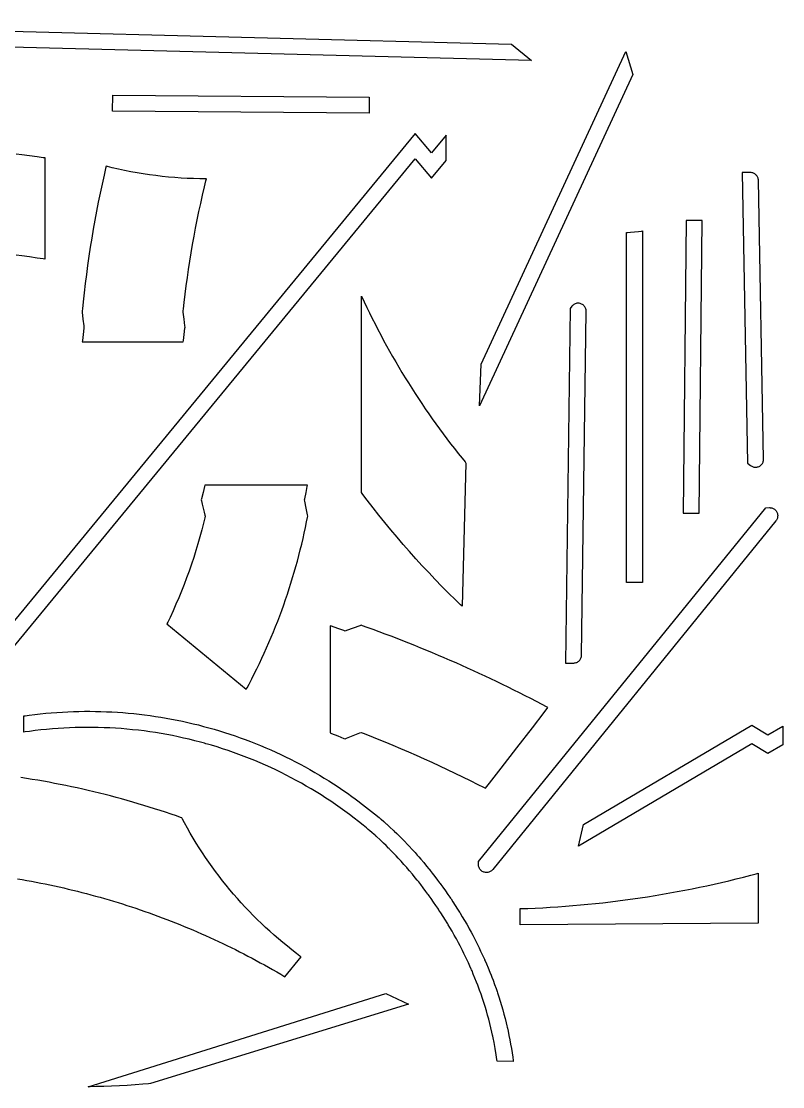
# Model space of a CAD drawing. Extents: x 0 to 1074, y 0 to 759.
# Drawn here: x 538 to 1074, y 0 to 751 of the extents above; entities that cross this region are included whole.
import ezdxf

# ---------------------------------------------------------------- set-up
doc = ezdxf.new("R2010")
doc.units = 0
doc.header["$MEASUREMENT"] = 0
doc.layers.get('0').update_dxf_attribs({"true_color": 0xffffff})

msp = doc.modelspace()

# ---------------------------------------------------------------- linework, layer by layer
at = {"color": 0}
for p, q in [((256.838, 751.157), (883.215, 735.143)), ((897.429, 723.438), (254.432, 739.876)), ((861.811, 509.349), (963.796, 729.774)), ((883.215, 735.143), (897.429, 723.438)), ((963.796, 729.774), (968.793, 713.574)), ((968.793, 713.574), (860.79, 480.139)), ((601.803, 687.776), (602.182, 699.113)), ((602.182, 699.113), (782.918, 697.758)), ((782.918, 697.758), (782.918, 686.419)), ((782.918, 686.419), (601.803, 687.776)), ((815.404, 672.081), (455.521, 235.079)), ((826.743, 658.313), (815.404, 672.081)), ((837.136, 670.933), (826.743, 658.313)), ((837.136, 653.097), (837.136, 670.933)), ((455.521, 217.242), (815.404, 654.244)), ((533.872, 657.717), (537.951, 657.211)), ((537.951, 657.211), (543.386, 656.514)), ((543.386, 656.514), (548.817, 655.792)), ((548.817, 655.792), (552.889, 655.235)), ((552.889, 655.235), (554.246, 655.044)), ((554.246, 655.044), (554.246, 583.439)), ((815.404, 654.244), (826.743, 640.475)), ((596.94, 647.429), (595.868, 642.694)), ((597.307, 649.006), (596.94, 647.429)), ((598.389, 648.729), (597.307, 649.006)), ((601.647, 647.936), (598.389, 648.729)), ((606.003, 646.935), (601.647, 647.936)), ((610.372, 646.001), (606.003, 646.935)), ((614.754, 645.136), (610.372, 646.001)), ((826.743, 640.475), (837.136, 653.097)), ((595.868, 642.694), (594.481, 636.374)), ((619.147, 644.339), (614.754, 645.136)), ((623.551, 643.61), (619.147, 644.339)), ((627.967, 642.95), (623.551, 643.61)), ((632.39, 642.358), (627.967, 642.95)), ((636.824, 641.835), (632.39, 642.358)), ((641.264, 641.381), (636.824, 641.835)), ((645.711, 640.994), (641.264, 641.381)), ((650.165, 640.679), (645.711, 640.994)), ((654.625, 640.431), (650.165, 640.679)), ((659.089, 640.253), (654.625, 640.431)), ((663.557, 640.144), (659.089, 640.253)), ((666.91, 640.106), (663.557, 640.144)), ((666.656, 634.347), (667.679, 638.667)), ((668.028, 640.104), (666.91, 640.106)), ((667.679, 638.667), (668.028, 640.104)), ((1045.95, 644.574), (1049.69, 439.657)), ((1051.81, 644.496), (1045.95, 644.574)), ((1051.94, 644.493), (1051.81, 644.496)), ((1052.35, 644.461), (1051.94, 644.493)), ((1052.89, 644.375), (1052.35, 644.461)), ((1053.42, 644.239), (1052.89, 644.375)), ((1053.93, 644.053), (1053.42, 644.239)), ((1054.42, 643.819), (1053.93, 644.053)), ((1054.88, 643.539), (1054.42, 643.819)), ((1055.32, 643.214), (1054.88, 643.539)), ((1055.63, 642.942), (1055.32, 643.214)), ((1055.73, 642.846), (1055.63, 642.942)), ((1055.83, 642.749), (1055.73, 642.846)), ((1056.1, 642.439), (1055.83, 642.749)), ((1056.43, 642.003), (1056.1, 642.439)), ((1056.71, 641.539), (1056.43, 642.003)), ((1056.94, 641.05), (1056.71, 641.539)), ((1057.13, 640.542), (1056.94, 641.05)), ((1057.27, 640.017), (1057.13, 640.542)), ((1057.36, 639.479), (1057.27, 640.017)), ((1057.4, 639.068), (1057.36, 639.479)), ((1057.4, 638.931), (1057.4, 639.068)), ((1060.98, 442.5), (1057.4, 638.931)), ((594.481, 636.374), (593.144, 630.042)), ((665.329, 628.581), (666.656, 634.347)), ((591.86, 623.7), (590.626, 617.349)), ((593.144, 630.042), (591.86, 623.7)), ((664.05, 622.804), (665.329, 628.581)), ((590.626, 617.349), (589.444, 610.988)), ((661.632, 611.221), (662.818, 617.018)), ((662.818, 617.018), (664.05, 622.804)), ((589.444, 610.988), (588.314, 604.617)), ((660.494, 605.417), (661.632, 611.221)), ((1006.47, 610.779), (1004.24, 404.365)), ((1017.81, 610.779), (1006.47, 610.779)), ((1015.58, 404.326), (1017.81, 610.779)), ((588.314, 604.617), (587.233, 598.239)), ((659.403, 599.603), (660.494, 605.417)), ((964.399, 602.179), (965.108, 602.236)), ((964.399, 355.429), (964.399, 602.179)), ((965.108, 602.236), (967.238, 602.424)), ((967.238, 602.424), (970.074, 602.697)), ((970.074, 602.697), (972.907, 602.999)), ((972.907, 602.999), (975.031, 603.242)), ((975.031, 603.242), (975.738, 603.326)), ((975.738, 603.326), (975.738, 355.429)), ((587.233, 598.239), (586.206, 591.851)), ((657.361, 587.95), (658.358, 593.781)), ((658.358, 593.781), (659.403, 599.603)), ((537.951, 585.75), (533.874, 586.29)), ((586.206, 591.851), (585.228, 585.456)), ((656.411, 582.111), (657.361, 587.95)), ((543.386, 585.007), (537.951, 585.75)), ((548.818, 584.238), (543.386, 585.007)), ((552.889, 583.643), (548.818, 584.238)), ((554.246, 583.439), (552.889, 583.643)), ((584.303, 579.051), (583.429, 572.642)), ((585.228, 585.456), (584.303, 579.051)), ((655.507, 576.264), (656.411, 582.111)), ((583.429, 572.642), (582.607, 566.222)), ((654.651, 570.411), (655.507, 576.264)), ((582.607, 566.222), (581.838, 559.797)), ((653.082, 558.682), (653.843, 564.55)), ((653.843, 564.55), (654.651, 570.411)), ((581.838, 559.797), (581.118, 553.365)), ((652.368, 552.808), (653.082, 558.682)), ((777.499, 557.353), (777.954, 556.363)), ((777.499, 418.933), (777.499, 557.353)), ((777.954, 556.363), (779.335, 553.404)), ((580.611, 548.537), (580.451, 546.928)), ((581.118, 553.365), (580.611, 548.537)), ((651.701, 546.928), (651.863, 548.399)), ((651.863, 548.399), (652.368, 552.808)), ((779.335, 553.404), (781.201, 549.471)), ((781.201, 549.471), (783.1, 545.554)), ((924.619, 548.776), (921.268, 298.596)), ((925.858, 550.301), (924.619, 548.776)), ((925.95, 550.417), (925.858, 550.301)), ((926.253, 550.739), (925.95, 550.417)), ((926.688, 551.131), (926.253, 550.739)), ((927.157, 551.474), (926.688, 551.131)), ((927.658, 551.765), (927.157, 551.474)), ((928.186, 552.006), (927.658, 551.765)), ((928.738, 552.19), (928.186, 552.006)), ((929.308, 552.318), (928.738, 552.19)), ((929.747, 552.376), (929.308, 552.318)), ((929.893, 552.386), (929.747, 552.376)), ((930.04, 552.396), (929.893, 552.386)), ((930.483, 552.393), (930.04, 552.396)), ((931.065, 552.34), (930.483, 552.393)), ((931.636, 552.228), (931.065, 552.34)), ((932.19, 552.058), (931.636, 552.228)), ((932.725, 551.833), (932.19, 552.058)), ((933.235, 551.554), (932.725, 551.833)), ((933.717, 551.222), (933.235, 551.554)), ((934.057, 550.94), (933.717, 551.222)), ((934.164, 550.839), (934.057, 550.94)), ((934.271, 550.738), (934.164, 550.839)), ((934.569, 550.411), (934.271, 550.738)), ((934.926, 549.947), (934.569, 550.411)), ((935.231, 549.453), (934.926, 549.947)), ((935.483, 548.931), (935.231, 549.453)), ((935.681, 548.385), (935.483, 548.931)), ((935.822, 547.821), (935.681, 548.385)), ((580.451, 546.928), (580.546, 545.982)), ((580.546, 545.982), (581.036, 541.257)), ((581.036, 541.257), (581.554, 536.533)), ((651.804, 545.982), (651.701, 546.928)), ((652.343, 541.256), (651.804, 545.982)), ((652.911, 536.533), (652.343, 541.256)), ((783.1, 545.554), (785.029, 541.654)), ((785.029, 541.654), (786.989, 537.769)), ((932.685, 304.294), (935.928, 546.653)), ((935.906, 547.242), (935.822, 547.821)), ((935.931, 546.8), (935.906, 547.242)), ((935.928, 546.653), (935.931, 546.8)), ((581.563, 534.724), (581.086, 530.394)), ((581.554, 536.533), (581.661, 535.589)), ((581.661, 535.589), (581.563, 534.724)), ((652.399, 530.394), (652.921, 534.724)), ((653.029, 535.589), (652.911, 536.533)), ((652.921, 534.724), (653.029, 535.589)), ((786.989, 537.769), (788.979, 533.901)), ((788.979, 533.901), (791, 530.05)), ((580.633, 526.063), (580.546, 525.196)), ((581.086, 530.394), (580.633, 526.063)), ((651.806, 525.196), (651.901, 526.063)), ((651.901, 526.063), (652.399, 530.394)), ((791, 530.05), (793.051, 526.217)), ((793.051, 526.217), (795.133, 522.399)), ((580.546, 525.196), (651.806, 525.196)), ((795.133, 522.399), (797.246, 518.599)), ((797.246, 518.599), (799.387, 514.817)), ((799.387, 514.817), (801.56, 511.051)), ((801.56, 511.051), (803.762, 507.304)), ((803.762, 507.304), (805.994, 503.575)), ((805.994, 503.575), (808.256, 499.863)), ((860.79, 480.139), (861.811, 509.349)), ((808.256, 499.863), (810.547, 496.171)), ((810.547, 496.171), (812.868, 492.496)), ((812.868, 492.496), (815.218, 488.839)), ((815.218, 488.839), (817.597, 485.203)), ((817.597, 485.203), (820.006, 481.585)), ((820.006, 481.585), (822.443, 477.985)), ((822.443, 477.985), (824.91, 474.406)), ((824.91, 474.406), (827.404, 470.844)), ((827.404, 470.844), (829.929, 467.304)), ((829.929, 467.304), (832.481, 463.783)), ((832.481, 463.783), (835.063, 460.283)), ((835.063, 460.283), (837.671, 456.803)), ((837.671, 456.803), (840.308, 453.343)), ((840.308, 453.343), (842.975, 449.903)), ((842.975, 449.903), (845.668, 446.485)), ((845.668, 446.485), (848.39, 443.088)), ((848.39, 443.088), (850.449, 440.551)), ((851.139, 439.71), (848.557, 338.696)), ((850.449, 440.551), (851.139, 439.71)), ((1049.69, 439.657), (1051.74, 437.996)), ((1051.74, 437.996), (1051.84, 437.91)), ((1051.84, 437.91), (1052.18, 437.675)), ((1052.18, 437.675), (1052.64, 437.4)), ((1052.64, 437.4), (1053.12, 437.169)), ((1053.12, 437.169), (1053.62, 436.986)), ((1053.62, 436.986), (1054.13, 436.851)), ((1054.13, 436.851), (1054.66, 436.765)), ((1054.66, 436.765), (1055.2, 436.729)), ((1055.2, 436.729), (1055.6, 436.733)), ((1055.6, 436.733), (1055.74, 436.743)), ((1055.74, 436.743), (1055.87, 436.754)), ((1055.87, 436.754), (1056.27, 436.81)), ((1056.27, 436.81), (1056.8, 436.925)), ((1056.8, 436.925), (1057.31, 437.09)), ((1057.31, 437.09), (1057.8, 437.3)), ((1057.8, 437.3), (1058.27, 437.557)), ((1058.27, 437.557), (1058.71, 437.856)), ((1058.71, 437.856), (1059.12, 438.197)), ((1059.12, 438.197), (1059.41, 438.479)), ((1059.41, 438.479), (1059.5, 438.579)), ((1059.5, 438.579), (1059.6, 438.679)), ((1059.6, 438.679), (1059.85, 438.996)), ((1059.85, 438.996), (1060.15, 439.44)), ((1060.15, 439.44), (1060.41, 439.908)), ((1060.41, 439.908), (1060.62, 440.399)), ((1060.62, 440.399), (1060.78, 440.906)), ((1060.78, 440.906), (1060.9, 441.428)), ((1060.9, 441.428), (1060.97, 441.96)), ((1060.97, 441.96), (1060.98, 442.365)), ((1060.98, 442.365), (1060.98, 442.5)), ((666.738, 423.181), (665.685, 418.843)), ((666.94, 424.05), (666.738, 423.181)), ((739.381, 424.05), (666.94, 424.05)), ((738.344, 418.846), (739.214, 423.181)), ((739.214, 423.181), (739.381, 424.05)), ((664.579, 414.518), (664.35, 413.656)), ((664.35, 413.656), (664.537, 412.95)), ((665.685, 418.843), (664.579, 414.518)), ((737.243, 413.656), (737.432, 414.519)), ((737.449, 412.714), (737.243, 413.656)), ((737.432, 414.519), (738.344, 418.846)), ((778.497, 417.586), (777.499, 418.933)), ((781.522, 413.563), (778.497, 417.586)), ((785.603, 408.237), (781.522, 413.563)), ((664.537, 412.95), (665.088, 410.831)), ((665.088, 410.831), (665.801, 407.999)), ((665.801, 407.999), (666.492, 405.16)), ((738.442, 407.994), (737.449, 412.714)), ((739.382, 403.264), (738.442, 407.994)), ((789.74, 402.957), (785.603, 408.237)), ((859.994, 158.694), (1062.57, 408.211)), ((1062.57, 408.211), (1065.21, 408.26)), ((1065.21, 408.26), (1065.34, 408.263)), ((1065.34, 408.263), (1065.75, 408.244)), ((1065.75, 408.244), (1066.28, 408.178)), ((1066.28, 408.178), (1066.8, 408.061)), ((1066.8, 408.061), (1067.31, 407.897)), ((1067.31, 407.897), (1067.8, 407.686)), ((1067.8, 407.686), (1068.27, 407.429)), ((1068.27, 407.429), (1068.71, 407.128)), ((1068.71, 407.128), (1069.03, 406.874)), ((1069.03, 406.874), (1069.13, 406.783)), ((1069.13, 406.783), (1069.23, 406.692)), ((1069.23, 406.692), (1069.51, 406.4)), ((1069.51, 406.4), (1069.85, 405.986)), ((1069.85, 405.986), (1070.15, 405.543)), ((666.875, 401.086), (665.99, 397.401)), ((666.492, 405.16), (666.994, 403.029)), ((667.158, 402.317), (666.875, 401.086)), ((666.994, 403.029), (667.158, 402.317)), ((737.963, 394.336), (738.782, 398.322)), ((738.782, 398.322), (739.372, 401.317)), ((739.372, 401.317), (739.563, 402.317)), ((739.563, 402.317), (739.382, 403.264)), ((793.936, 397.724), (789.74, 402.957)), ((1069.71, 399.018), (870.037, 153.076)), ((1004.24, 404.365), (1015.58, 404.326)), ((1069.8, 399.124), (1069.71, 399.018)), ((1070.03, 399.454), (1069.8, 399.124)), ((1070.31, 399.914), (1070.03, 399.454)), ((1070.15, 405.543), (1070.41, 405.075)), ((1070.54, 400.397), (1070.31, 399.914)), ((1070.41, 405.075), (1070.62, 404.586)), ((1070.72, 400.897), (1070.54, 400.397)), ((1070.62, 404.586), (1070.78, 404.076)), ((1070.86, 401.414), (1070.72, 400.897)), ((1070.78, 404.076), (1070.9, 403.553)), ((1070.94, 401.94), (1070.86, 401.414)), ((1070.9, 403.553), (1070.95, 403.151)), ((1070.98, 402.476), (1070.94, 401.94)), ((1070.95, 403.151), (1070.96, 403.017)), ((1070.96, 403.017), (1070.97, 402.882)), ((1070.97, 402.882), (1070.98, 402.476)), ((664.751, 392.506), (663.443, 387.629)), ((665.99, 397.401), (664.751, 392.506)), ((737.107, 390.358), (737.963, 394.336)), ((798.186, 392.537), (793.936, 397.724)), ((802.494, 387.397), (798.186, 392.537)), ((663.443, 387.629), (662.067, 382.772)), ((735.281, 382.433), (736.213, 386.392)), ((736.213, 386.392), (737.107, 390.358)), ((806.857, 382.306), (802.494, 387.397)), ((660.621, 377.938), (659.107, 373.124)), ((662.067, 382.772), (660.621, 377.938)), ((733.306, 374.549), (734.311, 378.486)), ((734.311, 378.486), (735.281, 382.433)), ((811.275, 377.261), (806.857, 382.306)), ((815.747, 372.267), (811.275, 377.261)), ((657.525, 368.333), (655.875, 363.565)), ((659.107, 373.124), (657.525, 368.333)), ((731.179, 366.707), (732.261, 370.622)), ((732.261, 370.622), (733.306, 374.549)), ((820.274, 367.319), (815.747, 372.267)), ((655.875, 363.565), (654.157, 358.821)), ((728.906, 358.908), (730.061, 362.801)), ((730.061, 362.801), (731.179, 366.707)), ((824.856, 362.424), (820.274, 367.319)), ((829.49, 357.576), (824.856, 362.424)), ((652.371, 354.103), (650.518, 349.408)), ((654.157, 358.821), (652.371, 354.103)), ((726.483, 351.157), (727.713, 355.026)), ((727.713, 355.026), (728.906, 358.908)), ((834.178, 352.779), (829.49, 357.576)), ((975.738, 355.429), (964.399, 355.429)), ((650.518, 349.408), (648.599, 344.742)), ((723.914, 343.454), (725.217, 347.3)), ((725.217, 347.3), (726.483, 351.157)), ((838.918, 348.033), (834.178, 352.779)), ((843.711, 343.339), (838.918, 348.033)), ((646.613, 340.101), (644.56, 335.487)), ((648.599, 344.742), (646.613, 340.101)), ((721.199, 335.803), (722.575, 339.622)), ((722.575, 339.622), (723.914, 343.454)), ((847.339, 339.85), (843.711, 343.339)), ((848.557, 338.696), (847.339, 339.85)), ((642.44, 330.903), (640.81, 327.482)), ((644.56, 335.487), (642.44, 330.903)), ((718.336, 328.204), (719.786, 331.997)), ((719.786, 331.997), (721.199, 335.803)), ((640.81, 327.482), (640.256, 326.347)), ((640.256, 326.347), (696.235, 280.247)), ((715.331, 320.661), (716.851, 324.425)), ((716.851, 324.425), (718.336, 328.204)), ((756.343, 324.694), (755.475, 325.004)), ((755.475, 325.004), (755.475, 249.378)), ((760.678, 323.129), (756.343, 324.694)), ((765.004, 321.544), (760.678, 323.129)), ((771.532, 323.3), (766.811, 321.574)), ((776.261, 325.004), (771.532, 323.3)), ((777.207, 325.34), (776.261, 325.004)), ((778.268, 324.964), (777.207, 325.34)), ((781.446, 323.821), (778.268, 324.964)), ((785.676, 322.282), (781.446, 323.821)), ((712.179, 313.174), (713.772, 316.91)), ((713.772, 316.91), (715.331, 320.661)), ((765.869, 321.225), (765.004, 321.544)), ((766.811, 321.574), (765.869, 321.225)), ((789.9, 320.724), (785.676, 322.282)), ((794.115, 319.146), (789.9, 320.724)), ((798.325, 317.55), (794.115, 319.146)), ((802.525, 315.935), (798.325, 317.55)), ((806.719, 314.3), (802.525, 315.935)), ((708.885, 305.746), (710.55, 309.453)), ((710.55, 309.453), (712.179, 313.174)), ((810.904, 312.647), (806.719, 314.3)), ((815.083, 310.975), (810.904, 312.647)), ((819.253, 309.285), (815.083, 310.975)), ((823.415, 307.575), (819.253, 309.285)), ((705.447, 298.381), (707.185, 302.056)), ((707.185, 302.056), (708.885, 305.746)), ((827.571, 305.846), (823.415, 307.575)), ((831.717, 304.099), (827.571, 305.846)), ((835.856, 302.332), (831.717, 304.099)), ((839.986, 300.547), (835.856, 302.332)), ((844.108, 298.744), (839.986, 300.547)), ((931.035, 300.371), (931.132, 300.468)), ((931.132, 300.468), (931.403, 300.779)), ((931.403, 300.779), (931.728, 301.218)), ((931.728, 301.218), (932.008, 301.683)), ((932.008, 301.683), (932.242, 302.172)), ((932.242, 302.172), (932.428, 302.682)), ((932.428, 302.682), (932.565, 303.207)), ((932.565, 303.207), (932.651, 303.746)), ((932.651, 303.746), (932.683, 304.157)), ((932.683, 304.157), (932.685, 304.294)), ((701.868, 291.078), (703.676, 294.721)), ((703.676, 294.721), (705.447, 298.381)), ((848.222, 296.922), (844.108, 298.744)), ((852.328, 295.081), (848.222, 296.922)), ((856.426, 293.221), (852.328, 295.081)), ((860.515, 291.343), (856.426, 293.221)), ((921.268, 298.596), (927.119, 298.701)), ((927.119, 298.701), (927.257, 298.704)), ((927.257, 298.704), (927.668, 298.739)), ((927.668, 298.739), (928.207, 298.828)), ((928.207, 298.828), (928.732, 298.967)), ((928.732, 298.967), (929.24, 299.156)), ((929.24, 299.156), (929.728, 299.392)), ((929.728, 299.392), (930.192, 299.674)), ((930.192, 299.674), (930.629, 300.001)), ((930.629, 300.001), (930.938, 300.274)), ((930.938, 300.274), (931.035, 300.371)), ((698.149, 283.84), (700.026, 287.45)), ((700.026, 287.45), (701.868, 291.078)), ((864.596, 289.446), (860.515, 291.343)), ((868.668, 287.532), (864.596, 289.446)), ((872.731, 285.597), (868.668, 287.532)), ((876.786, 283.646), (872.731, 285.597)), ((696.235, 280.247), (696.718, 281.143)), ((696.718, 281.143), (698.149, 283.84)), ((880.832, 281.675), (876.786, 283.646)), ((884.869, 279.686), (880.832, 281.675)), ((888.897, 277.678), (884.869, 279.686)), ((892.917, 275.653), (888.897, 277.678)), ((896.928, 273.608), (892.917, 275.653)), ((900.929, 271.546), (896.928, 273.608)), ((904.921, 269.465), (900.929, 271.546)), ((550.921, 262.889), (554.814, 263.278)), ((554.814, 263.278), (558.706, 263.619)), ((558.706, 263.619), (562.599, 263.914)), ((562.599, 263.914), (566.49, 264.16)), ((566.49, 264.16), (570.382, 264.357)), ((570.382, 264.357), (574.272, 264.507)), ((574.272, 264.507), (578.16, 264.61)), ((578.16, 264.61), (582.046, 264.664)), ((582.046, 264.664), (585.929, 264.672)), ((585.929, 264.672), (589.808, 264.632)), ((589.808, 264.632), (593.686, 264.544)), ((593.686, 264.544), (597.558, 264.411)), ((597.558, 264.411), (601.426, 264.229)), ((601.426, 264.229), (605.29, 264.001)), ((605.29, 264.001), (609.15, 263.726)), ((609.15, 263.726), (613.003, 263.404)), ((613.003, 263.404), (616.85, 263.036)), ((616.85, 263.036), (620.69, 262.622)), ((897.946, 253.089), (906.168, 263.794)), ((907.91, 267.893), (904.921, 269.465)), ((906.168, 263.794), (908.904, 267.365)), ((908.904, 267.365), (907.91, 267.893)), ((539.25, 261.429), (540.221, 261.568)), ((539.25, 249.969), (539.25, 261.429)), ((540.221, 261.568), (543.139, 261.964)), ((543.139, 261.964), (547.029, 262.45)), ((547.029, 262.45), (550.921, 262.889)), ((620.69, 262.622), (624.525, 262.161)), ((624.525, 262.161), (628.351, 261.653)), ((628.351, 261.653), (632.171, 261.1)), ((632.171, 261.1), (635.982, 260.5)), ((635.982, 260.5), (639.785, 259.854)), ((639.785, 259.854), (643.579, 259.162)), ((643.579, 259.162), (647.364, 258.426)), ((647.364, 258.426), (651.139, 257.643)), ((651.139, 257.643), (654.903, 256.814)), ((654.903, 256.814), (658.657, 255.94)), ((658.657, 255.94), (662.4, 255.022)), ((540.256, 250.119), (539.25, 249.969)), ((543.278, 250.543), (540.256, 250.119)), ((547.311, 251.064), (543.278, 250.543)), ((551.347, 251.531), (547.311, 251.064)), ((555.387, 251.943), (551.347, 251.531)), ((559.431, 252.303), (555.387, 251.943)), ((563.475, 252.608), (559.431, 252.303)), ((567.522, 252.86), (563.475, 252.608)), ((571.572, 253.058), (567.522, 252.86)), ((575.621, 253.204), (571.572, 253.058)), ((579.671, 253.296), (575.621, 253.204)), ((583.721, 253.333), (579.671, 253.296)), ((587.771, 253.318), (583.721, 253.333)), ((591.818, 253.25), (587.771, 253.318)), ((595.864, 253.128), (591.818, 253.25)), ((599.908, 252.953), (595.864, 253.128)), ((603.949, 252.724), (599.908, 252.953)), ((607.986, 252.443), (603.949, 252.724)), ((612.019, 252.108), (607.986, 252.443)), ((616.05, 251.719), (612.019, 252.108)), ((620.074, 251.278), (616.05, 251.719)), ((624.093, 250.785), (620.074, 251.278)), ((628.106, 250.236), (624.093, 250.785)), ((632.111, 249.636), (628.106, 250.236)), ((636.111, 248.983), (632.111, 249.636)), ((640.103, 248.276), (636.111, 248.983)), ((644.086, 247.517), (640.103, 248.276)), ((662.4, 255.022), (666.132, 254.057)), ((666.132, 254.057), (669.851, 253.047)), ((669.851, 253.047), (673.56, 251.993)), ((673.56, 251.993), (677.254, 250.894)), ((677.254, 250.894), (680.936, 249.75)), ((680.936, 249.75), (684.606, 248.561)), ((684.606, 248.561), (688.26, 247.328)), ((755.475, 249.378), (756.343, 249.04)), ((756.343, 249.04), (760.678, 247.338)), ((771.531, 247.524), (776.26, 249.378)), ((776.26, 249.378), (777.207, 249.744)), ((777.207, 249.744), (778.608, 249.201)), ((778.608, 249.201), (782.806, 247.554)), ((886.96, 238.835), (897.946, 253.089)), ((933.981, 184.817), (1052.76, 254.857)), ((1052.76, 254.857), (1064.1, 248.171)), ((1064.1, 248.171), (1074.5, 254.3)), ((1074.5, 254.3), (1074.5, 241.136)), ((648.061, 246.706), (644.086, 247.517)), ((652.026, 245.84), (648.061, 246.706)), ((655.982, 244.922), (652.026, 245.84)), ((659.928, 243.951), (655.982, 244.922)), ((663.863, 242.928), (659.928, 243.951)), ((666.808, 242.128), (663.863, 242.928)), ((667.787, 241.851), (666.808, 242.128)), ((668.765, 241.576), (667.787, 241.851)), ((671.696, 240.724), (668.765, 241.576)), ((675.588, 239.544), (671.696, 240.724)), ((688.26, 247.328), (691.9, 246.05)), ((691.9, 246.05), (695.526, 244.728)), ((695.526, 244.728), (699.136, 243.361)), ((699.136, 243.361), (702.731, 241.95)), ((702.731, 241.95), (706.31, 240.494)), ((706.31, 240.494), (709.872, 238.996)), ((760.678, 247.338), (765.004, 245.612)), ((765.004, 245.612), (765.869, 245.265)), ((765.869, 245.265), (766.811, 245.644)), ((766.811, 245.644), (771.531, 247.524)), ((782.806, 247.554), (788.389, 245.328)), ((788.389, 245.328), (793.958, 243.065)), ((793.958, 243.065), (799.511, 240.767)), ((799.511, 240.767), (805.05, 238.432)), ((1052.76, 241.693), (930.526, 169.615)), ((1064.1, 235.008), (1052.76, 241.693)), ((1074.5, 241.136), (1064.1, 235.008)), ((679.46, 238.315), (675.588, 239.544)), ((683.314, 237.035), (679.46, 238.315)), ((687.149, 235.706), (683.314, 237.035)), ((690.964, 234.325), (687.149, 235.706)), ((694.758, 232.896), (690.964, 234.325)), ((698.533, 231.417), (694.758, 232.896)), ((709.872, 238.996), (713.418, 237.454)), ((713.418, 237.454), (716.946, 235.868)), ((716.946, 235.868), (720.457, 234.237)), ((720.457, 234.237), (723.949, 232.564)), ((805.05, 238.432), (810.572, 236.061)), ((810.572, 236.061), (816.079, 233.654)), ((816.079, 233.654), (821.571, 231.211)), ((875.947, 224.601), (886.96, 238.835)), ((702.286, 229.888), (698.533, 231.417)), ((706.018, 228.311), (702.286, 229.888)), ((709.726, 226.685), (706.018, 228.311)), ((713.414, 225.011), (709.726, 226.685)), ((723.949, 232.564), (727.424, 230.847)), ((727.424, 230.847), (730.878, 229.086)), ((730.878, 229.086), (734.314, 227.283)), ((734.314, 227.283), (737.731, 225.436)), ((737.731, 225.436), (741.126, 223.547)), ((821.571, 231.211), (827.046, 228.733)), ((827.046, 228.733), (832.504, 226.218)), ((832.504, 226.218), (837.946, 223.668)), ((541.125, 217.339), (537.124, 217.956)), ((717.078, 223.289), (713.414, 225.011)), ((720.718, 221.518), (717.078, 223.289)), ((724.333, 219.7), (720.718, 221.518)), ((727.926, 217.835), (724.333, 219.7)), ((741.126, 223.547), (744.501, 221.614)), ((744.501, 221.614), (747.856, 219.639)), ((747.856, 219.639), (751.189, 217.621)), ((837.946, 223.668), (843.372, 221.083)), ((843.372, 221.083), (848.781, 218.462)), ((848.781, 218.462), (854.174, 215.807)), ((867.669, 213.939), (875.947, 224.601)), ((545.119, 216.696), (541.125, 217.339)), ((549.111, 216.026), (545.119, 216.696)), ((553.096, 215.332), (549.111, 216.026)), ((557.078, 214.61), (553.096, 215.332)), ((561.053, 213.862), (557.078, 214.61)), ((565.024, 213.089), (561.053, 213.862)), ((568.988, 212.289), (565.024, 213.089)), ((572.947, 211.464), (568.988, 212.289)), ((576.901, 210.611), (572.947, 211.464)), ((580.849, 209.733), (576.901, 210.611)), ((731.493, 215.922), (727.926, 217.835)), ((735.035, 213.962), (731.493, 215.922)), ((738.55, 211.957), (735.035, 213.962)), ((742.04, 209.904), (738.55, 211.957)), ((751.189, 217.621), (754.499, 215.56)), ((754.499, 215.56), (757.787, 213.457)), ((757.787, 213.457), (761.054, 211.313)), ((761.054, 211.313), (764.297, 209.124)), ((854.174, 215.807), (859.549, 213.115)), ((859.549, 213.115), (863.568, 211.074)), ((863.568, 211.074), (864.906, 210.388)), ((864.906, 210.388), (867.669, 213.939)), ((584.79, 208.831), (580.849, 209.733)), ((588.726, 207.9), (584.79, 208.831)), ((592.656, 206.944), (588.726, 207.9)), ((596.579, 205.964), (592.656, 206.944)), ((600.496, 204.956), (596.579, 205.964)), ((604.406, 203.922), (600.496, 204.956)), ((608.31, 202.864), (604.406, 203.922)), ((612.206, 201.779), (608.31, 202.864)), ((745.503, 207.806), (742.04, 209.904)), ((748.938, 205.661), (745.503, 207.806)), ((752.346, 203.471), (748.938, 205.661)), ((755.725, 201.235), (752.346, 203.471)), ((764.297, 209.124), (767.517, 206.894)), ((767.517, 206.894), (770.711, 204.622)), ((770.711, 204.622), (773.093, 202.892)), ((773.093, 202.892), (773.883, 202.308)), ((616.096, 200.669), (612.206, 201.779)), ((619.978, 199.533), (616.096, 200.669)), ((623.853, 198.372), (619.978, 199.533)), ((627.721, 197.185), (623.853, 198.372)), ((631.582, 195.971), (627.721, 197.185)), ((635.435, 194.733), (631.582, 195.971)), ((759.076, 198.954), (755.725, 201.235)), ((762.399, 196.628), (759.076, 198.954)), ((765.69, 194.257), (762.399, 196.628)), ((773.883, 202.308), (774.968, 201.497)), ((774.968, 201.497), (778.2, 199.035)), ((778.2, 199.035), (782.471, 195.704)), ((782.471, 195.704), (786.697, 192.314)), ((639.279, 193.469), (635.435, 194.733)), ((643.117, 192.179), (639.279, 193.469)), ((646.946, 190.865), (643.117, 192.179)), ((649.813, 189.862), (646.946, 190.865)), ((650.767, 189.525), (649.813, 189.862)), ((651.242, 188.619), (650.767, 189.525)), ((652.692, 185.921), (651.242, 188.619)), ((768.953, 191.842), (765.69, 194.257)), ((772.185, 189.383), (768.953, 191.842)), ((775.386, 186.879), (772.185, 189.383)), ((786.697, 192.314), (789.838, 189.736)), ((789.838, 189.736), (790.876, 188.867)), ((790.876, 188.867), (791.251, 188.553)), ((791.251, 188.553), (793.113, 186.965)), ((654.667, 182.346), (652.692, 185.921)), ((656.689, 178.803), (654.667, 182.346)), ((778.554, 184.333), (775.386, 186.879)), ((780.912, 182.394), (778.554, 184.333)), ((781.692, 181.742), (780.912, 182.394)), ((782.089, 181.421), (781.692, 181.742)), ((783.271, 180.444), (782.089, 181.421)), ((784.833, 179.128), (783.271, 180.444)), ((793.113, 186.965), (794.953, 185.353)), ((794.953, 185.353), (795.318, 185.026)), ((795.318, 185.026), (795.726, 184.663)), ((795.726, 184.663), (797.753, 182.821)), ((797.753, 182.821), (799.757, 180.956)), ((799.757, 180.956), (800.156, 180.578)), ((800.156, 180.578), (800.524, 180.231)), ((930.526, 169.615), (933.981, 184.817)), ((658.761, 175.29), (656.689, 178.803)), ((660.881, 171.811), (658.761, 175.29)), ((786.381, 177.792), (784.833, 179.128)), ((787.529, 176.778), (786.381, 177.792)), ((787.91, 176.438), (787.529, 176.778)), ((788.313, 176.075), (787.91, 176.438)), ((790.314, 174.247), (788.313, 176.075)), ((792.293, 172.394), (790.314, 174.247)), ((800.524, 180.231), (802.349, 178.475)), ((802.349, 178.475), (804.157, 176.701)), ((804.157, 176.701), (804.515, 176.344)), ((804.515, 176.344), (804.892, 175.969)), ((804.892, 175.969), (806.76, 174.082)), ((806.76, 174.082), (808.61, 172.178)), ((663.049, 168.362), (660.881, 171.811)), ((665.264, 164.947), (663.049, 168.362)), ((792.685, 172.019), (792.293, 172.394)), ((793.043, 171.678), (792.685, 172.019)), ((794.822, 169.956), (793.043, 171.678)), ((796.585, 168.214), (794.822, 169.956)), ((796.935, 167.862), (796.585, 168.214)), ((797.303, 167.493), (796.935, 167.862)), ((799.132, 165.629), (797.303, 167.493)), ((800.943, 163.749), (799.132, 165.629)), ((808.61, 172.178), (808.976, 171.794)), ((808.976, 171.794), (809.507, 171.24)), ((809.507, 171.24), (811.085, 169.568)), ((811.085, 169.568), (813.168, 167.319)), ((813.168, 167.319), (815.225, 165.047)), ((667.526, 161.564), (665.264, 164.947)), ((669.835, 158.215), (667.526, 161.564)), ((672.189, 154.901), (669.835, 158.215)), ((801.303, 163.369), (800.943, 163.749)), ((801.819, 162.825), (801.303, 163.369)), ((803.358, 161.178), (801.819, 162.825)), ((805.389, 158.965), (803.358, 161.178)), ((807.394, 156.729), (805.389, 158.965)), ((815.225, 165.047), (816.753, 163.329)), ((816.753, 163.329), (817.258, 162.753)), ((817.258, 162.753), (817.779, 162.158)), ((817.779, 162.158), (819.328, 160.365)), ((819.328, 160.365), (821.369, 157.957)), ((821.369, 157.957), (823.387, 155.526)), ((859.968, 156.726), (859.994, 158.694)), ((674.59, 151.621), (672.189, 154.901)), ((677.036, 148.375), (674.59, 151.621)), ((808.885, 155.038), (807.394, 156.729)), ((809.376, 154.471), (808.885, 155.038)), ((809.885, 153.885), (809.376, 154.471)), ((811.397, 152.117), (809.885, 153.885)), ((813.392, 149.74), (811.397, 152.117)), ((823.387, 155.526), (824.883, 153.69)), ((824.883, 153.69), (825.378, 153.075)), ((825.378, 153.075), (825.867, 152.468)), ((825.867, 152.468), (827.317, 150.636)), ((827.317, 150.636), (829.229, 148.178)), ((859.965, 156.579), (859.968, 156.726)), ((859.99, 156.138), (859.965, 156.579)), ((860.074, 155.558), (859.99, 156.138)), ((860.214, 154.994), (860.074, 155.558)), ((860.412, 154.449), (860.214, 154.994)), ((860.664, 153.926), (860.412, 154.449)), ((860.969, 153.431), (860.664, 153.926)), ((861.326, 152.968), (860.969, 153.431)), ((861.625, 152.642), (861.326, 152.968)), ((861.732, 152.54), (861.625, 152.642)), ((861.838, 152.439), (861.732, 152.54)), ((862.179, 152.157), (861.838, 152.439)), ((862.66, 151.825), (862.179, 152.157)), ((863.171, 151.546), (862.66, 151.825)), ((863.706, 151.319), (863.171, 151.546)), ((864.26, 151.15), (863.706, 151.319)), ((864.831, 151.039), (864.26, 151.15)), ((865.412, 150.985), (864.831, 151.039)), ((865.856, 150.983), (865.412, 150.985)), ((866.001, 150.993), (865.856, 150.983)), ((866.149, 151.003), (866.001, 150.993)), ((866.588, 151.061), (866.149, 151.003)), ((867.158, 151.189), (866.588, 151.061)), ((867.71, 151.374), (867.158, 151.189)), ((868.238, 151.612), (867.71, 151.374)), ((868.739, 151.906), (868.238, 151.612)), ((869.208, 152.247), (868.739, 151.906)), ((869.643, 152.639), (869.208, 152.247)), ((869.946, 152.962), (869.643, 152.639)), ((870.037, 153.076), (869.946, 152.962)), ((1055.88, 150.146), (1057.16, 150.493)), ((1057.16, 150.493), (1057.16, 115.187)), ((534.931, 146.554), (538.2, 145.999)), ((538.2, 145.999), (541.465, 145.424)), ((541.465, 145.424), (544.726, 144.828)), ((544.726, 144.828), (547.983, 144.214)), ((547.983, 144.214), (551.235, 143.579)), ((551.235, 143.579), (554.482, 142.925)), ((554.482, 142.925), (557.725, 142.251)), ((679.526, 145.165), (677.036, 148.375)), ((682.063, 141.992), (679.526, 145.165)), ((815.361, 147.343), (813.392, 149.74)), ((816.821, 145.532), (815.361, 147.343)), ((817.304, 144.925), (816.821, 145.532)), ((817.779, 144.326), (817.304, 144.925)), ((819.194, 142.519), (817.779, 144.326)), ((829.229, 148.178), (831.115, 145.699)), ((831.115, 145.699), (832.514, 143.828)), ((832.514, 143.828), (832.975, 143.2)), ((832.975, 143.2), (833.436, 142.574)), ((1021.01, 141.71), (1026.2, 142.851)), ((1026.2, 142.851), (1031.38, 144.031)), ((1031.38, 144.031), (1036.55, 145.247)), ((1036.55, 145.247), (1041.72, 146.503)), ((1041.72, 146.503), (1046.88, 147.794)), ((1046.88, 147.794), (1052.02, 149.125)), ((1052.02, 149.125), (1055.88, 150.146)), ((557.725, 142.251), (560.963, 141.557)), ((560.963, 141.557), (564.196, 140.844)), ((564.196, 140.844), (567.424, 140.112)), ((567.424, 140.112), (570.646, 139.36)), ((570.646, 139.36), (573.864, 138.589)), ((573.864, 138.589), (577.076, 137.797)), ((577.076, 137.797), (580.283, 136.987)), ((580.283, 136.987), (583.485, 136.157)), ((583.485, 136.157), (586.681, 135.308)), ((586.681, 135.308), (589.871, 134.44)), ((684.642, 138.854), (682.063, 141.992)), ((687.265, 135.753), (684.642, 138.854)), ((689.933, 132.689), (687.265, 135.753)), ((821.058, 140.096), (819.194, 142.519)), ((822.897, 137.652), (821.058, 140.096)), ((824.261, 135.807), (822.897, 137.652)), ((824.711, 135.189), (824.261, 135.807)), ((833.436, 142.574), (834.808, 140.685)), ((834.808, 140.685), (836.614, 138.151)), ((836.614, 138.151), (838.393, 135.598)), ((838.393, 135.598), (839.71, 133.672)), ((984.488, 134.778), (989.725, 135.654)), ((989.725, 135.654), (994.957, 136.568)), ((994.957, 136.568), (1000.18, 137.521)), ((1000.18, 137.521), (1005.4, 138.511)), ((1005.4, 138.511), (1010.61, 139.539)), ((1010.61, 139.539), (1015.81, 140.606)), ((1015.81, 140.606), (1021.01, 141.71)), ((589.871, 134.44), (593.056, 133.552)), ((593.056, 133.552), (596.235, 132.645)), ((596.235, 132.645), (599.407, 131.718)), ((599.407, 131.718), (602.575, 130.773)), ((602.575, 130.773), (605.735, 129.808)), ((605.735, 129.808), (608.89, 128.824)), ((608.89, 128.824), (612.039, 127.821)), ((612.039, 127.821), (615.182, 126.799)), ((692.643, 129.663), (689.933, 132.689)), ((695.396, 126.676), (692.643, 129.663)), ((825.16, 134.572), (824.711, 135.189)), ((826.493, 132.713), (825.16, 134.572)), ((828.25, 130.218), (826.493, 132.713)), ((829.981, 127.704), (828.25, 130.218)), ((831.262, 125.807), (829.981, 127.704)), ((839.71, 133.672), (840.144, 133.027)), ((840.144, 133.027), (840.583, 132.377)), ((840.583, 132.377), (841.883, 130.418)), ((841.883, 130.418), (843.593, 127.79)), ((843.593, 127.79), (845.275, 125.145)), ((926.521, 127.653), (931.814, 128.11)), ((931.814, 128.11), (937.103, 128.605)), ((937.103, 128.605), (942.387, 129.138)), ((942.387, 129.138), (947.668, 129.709)), ((947.668, 129.709), (952.943, 130.319)), ((952.943, 130.319), (958.214, 130.967)), ((958.214, 130.967), (963.479, 131.653)), ((963.479, 131.653), (968.74, 132.377)), ((968.74, 132.377), (973.996, 133.139)), ((973.996, 133.139), (979.244, 133.939)), ((979.244, 133.939), (984.488, 134.778)), ((615.182, 126.799), (618.318, 125.758)), ((618.318, 125.758), (621.447, 124.698)), ((621.447, 124.698), (624.569, 123.619)), ((624.569, 123.619), (627.686, 122.521)), ((627.686, 122.521), (630.796, 121.404)), ((630.796, 121.404), (633.899, 120.268)), ((633.899, 120.268), (636.994, 119.113)), ((698.19, 123.726), (695.396, 126.676)), ((701.028, 120.816), (698.19, 123.726)), ((703.906, 117.946), (701.028, 120.816)), ((831.685, 125.172), (831.262, 125.807)), ((832.111, 124.531), (831.685, 125.172)), ((833.376, 122.599), (832.111, 124.531)), ((835.04, 120.007), (833.376, 122.599)), ((845.275, 125.145), (846.518, 123.149)), ((846.518, 123.149), (846.929, 122.481)), ((846.929, 122.481), (847.333, 121.821)), ((847.333, 121.821), (848.533, 119.833)), ((889.376, 125.534), (890.706, 125.576)), ((889.376, 114.195), (889.376, 125.534)), ((890.706, 125.576), (894.692, 125.722)), ((894.692, 125.722), (900.004, 125.947)), ((900.004, 125.947), (905.314, 126.212)), ((905.314, 126.212), (910.621, 126.515)), ((910.621, 126.515), (915.925, 126.856)), ((915.925, 126.856), (921.225, 127.235)), ((921.225, 127.235), (926.521, 127.653)), ((636.994, 119.113), (640.083, 117.939)), ((640.083, 117.939), (643.165, 116.747)), ((643.165, 116.747), (646.24, 115.536)), ((646.24, 115.536), (649.307, 114.306)), ((649.307, 114.306), (652.367, 113.057)), ((652.367, 113.057), (655.419, 111.79)), ((706.825, 115.116), (703.906, 117.946)), ((709.785, 112.326), (706.825, 115.116)), ((836.678, 117.398), (835.04, 120.007)), ((837.886, 115.43), (836.678, 117.398)), ((838.285, 114.771), (837.886, 115.43)), ((838.678, 114.122), (838.285, 114.771)), ((839.842, 112.165), (838.678, 114.122)), ((848.533, 119.833), (850.11, 117.168)), ((850.11, 117.168), (851.658, 114.486)), ((851.658, 114.486), (852.8, 112.464)), ((1057.16, 115.187), (889.376, 114.195)), ((655.419, 111.79), (658.464, 110.504)), ((658.464, 110.504), (661.501, 109.199)), ((661.501, 109.199), (664.532, 107.876)), ((664.532, 107.876), (667.554, 106.534)), ((667.554, 106.534), (670.568, 105.174)), ((670.568, 105.174), (673.574, 103.795)), ((712.785, 109.577), (709.785, 112.326)), ((715.825, 106.869), (712.785, 109.577)), ((718.904, 104.203), (715.825, 106.869)), ((841.369, 109.543), (839.842, 112.165)), ((842.868, 106.904), (841.369, 109.543)), ((843.975, 104.914), (842.868, 106.904)), ((852.8, 112.464), (853.176, 111.787)), ((853.176, 111.787), (853.429, 111.331)), ((853.429, 111.331), (854.681, 109.045)), ((854.681, 109.045), (855.911, 106.748)), ((855.911, 106.748), (856.154, 106.287)), ((856.154, 106.287), (856.394, 105.83)), ((856.394, 105.83), (857.586, 103.534)), ((673.574, 103.795), (676.572, 102.398)), ((676.572, 102.398), (679.563, 100.982)), ((679.563, 100.982), (682.544, 99.5479)), ((682.544, 99.5479), (685.518, 98.0956)), ((685.518, 98.0956), (688.483, 96.6247)), ((722.022, 101.58), (718.904, 104.203)), ((725.179, 98.9996), (722.022, 101.58)), ((728.375, 96.4622), (725.179, 98.9996)), ((844.339, 104.249), (843.975, 104.914)), ((844.585, 103.8), (844.339, 104.249)), ((845.796, 101.546), (844.585, 103.8)), ((846.988, 99.2817), (845.796, 101.546)), ((847.224, 98.8272), (846.988, 99.2817)), ((847.457, 98.3769), (847.224, 98.8272)), ((848.607, 96.1176), (847.457, 98.3769)), ((857.586, 103.534), (858.756, 101.229)), ((858.756, 101.229), (858.986, 100.766)), ((858.986, 100.766), (859.219, 100.3)), ((859.219, 100.3), (860.368, 97.9596)), ((860.368, 97.9596), (861.494, 95.6092)), ((688.483, 96.6247), (691.439, 95.1356)), ((691.439, 95.1356), (694.387, 93.6281)), ((694.387, 93.6281), (697.326, 92.1025)), ((697.326, 92.1025), (700.257, 90.5585)), ((700.257, 90.5585), (703.179, 88.9963)), ((723.379, 77.5549), (734.879, 91.5192)), ((731.608, 93.9686), (728.375, 96.4622)), ((734.057, 92.1257), (731.608, 93.9686)), ((734.879, 91.5192), (734.057, 92.1257)), ((849.736, 93.8479), (848.607, 96.1176)), ((849.96, 93.3925), (849.736, 93.8479)), ((850.185, 92.9326), (849.96, 93.3925)), ((851.294, 90.6257), (850.185, 92.9326)), ((852.382, 88.3086), (851.294, 90.6257)), ((861.494, 95.6092), (861.717, 95.1375)), ((861.717, 95.1375), (861.938, 94.6697)), ((861.938, 94.6697), (863.024, 92.3232)), ((863.024, 92.3232), (864.089, 89.9669)), ((703.179, 88.9963), (706.093, 87.4161)), ((706.093, 87.4161), (708.996, 85.8178)), ((708.996, 85.8178), (711.892, 84.2011)), ((711.892, 84.2011), (714.778, 82.5667)), ((852.596, 87.8436), (852.382, 88.3086)), ((852.808, 87.3832), (852.596, 87.8436)), ((853.854, 85.0733), (852.808, 87.3832)), ((854.878, 82.7539), (853.854, 85.0733)), ((855.079, 82.2885), (854.878, 82.7539)), ((864.089, 89.9669), (864.299, 89.4942)), ((864.299, 89.4942), (864.617, 88.7767)), ((864.617, 88.7767), (865.556, 86.6169)), ((865.556, 86.6169), (866.779, 83.7253)), ((866.779, 83.7253), (867.968, 80.8197)), ((714.778, 82.5667), (717.654, 80.914)), ((717.654, 80.914), (720.521, 79.2435)), ((720.521, 79.2435), (722.665, 77.9792)), ((722.665, 77.9792), (723.379, 77.5549)), ((855.386, 81.5807), (855.079, 82.2885)), ((856.289, 79.4499), (855.386, 81.5807)), ((857.464, 76.5969), (856.289, 79.4499)), ((858.606, 73.7303), (857.464, 76.5969)), ((867.968, 80.8197), (868.839, 78.6317)), ((868.839, 78.6317), (869.124, 77.9001)), ((869.124, 77.9001), (869.404, 77.1797)), ((869.404, 77.1797), (870.228, 75.0115)), ((859.439, 71.5717), (858.606, 73.7303)), ((859.711, 70.85), (859.439, 71.5717)), ((859.979, 70.1412), (859.711, 70.85)), ((860.764, 68.0087), (859.979, 70.1412)), ((861.782, 65.1547), (860.764, 68.0087)), ((870.228, 75.0115), (871.299, 72.11)), ((871.299, 72.11), (872.333, 69.1961)), ((872.333, 69.1961), (873.089, 67.0031)), ((584.742, 0.0029), (794.661, 65.6296)), ((794.661, 65.6296), (810.532, 58.2865)), ((862.764, 62.2886), (861.782, 65.1547)), ((863.479, 60.1315), (862.764, 62.2886)), ((863.713, 59.4106), (863.479, 60.1315)), ((873.089, 67.0031), (873.335, 66.27)), ((873.335, 66.27), (873.585, 65.5246)), ((873.585, 65.5246), (874.318, 63.2819)), ((874.318, 63.2819), (875.262, 60.2825)), ((875.262, 60.2825), (876.171, 57.2718)), ((810.532, 58.2865), (628.726, 2.208)), ((863.949, 58.6744), (863.713, 59.4106)), ((864.643, 56.4603), (863.949, 58.6744)), ((865.536, 53.4985), (864.643, 56.4603)), ((866.39, 50.526), (865.536, 53.4985)), ((876.171, 57.2718), (877.043, 54.2503)), ((877.043, 54.2503), (877.876, 51.2183)), ((867.207, 47.5428), (866.39, 50.526)), ((867.986, 44.5494), (867.207, 47.5428)), ((877.876, 51.2183), (878.674, 48.1762)), ((878.674, 48.1762), (879.433, 45.1243)), ((879.433, 45.1243), (879.979, 42.8294)), ((868.726, 41.5463), (867.986, 44.5494)), ((869.428, 38.5336), (868.726, 41.5463)), ((869.931, 36.2682), (869.428, 38.5336)), ((879.979, 42.8294), (880.156, 42.0629)), ((880.156, 42.0629), (880.328, 41.3094)), ((880.328, 41.3094), (880.828, 39.0444)), ((880.828, 39.0444), (881.463, 36.0181)), ((870.092, 35.5118), (869.931, 36.2682)), ((870.322, 34.4313), (870.092, 35.5118)), ((870.971, 31.1803), (870.322, 34.4313)), ((871.767, 26.8331), (870.971, 31.1803)), ((881.463, 36.0181), (882.06, 32.9844)), ((882.06, 32.9844), (882.619, 29.9433)), ((872.479, 22.4717), (871.767, 26.8331)), ((882.619, 29.9433), (883.14, 26.8957)), ((883.14, 26.8957), (883.622, 23.8417)), ((883.622, 23.8417), (884.067, 20.7817)), ((872.963, 19.1921), (872.479, 22.4717)), ((873.108, 18.0969), (872.963, 19.1921)), ((884.474, 17.7158), (873.108, 18.0969)), ((884.067, 20.7817), (884.376, 18.4829)), ((884.376, 18.4829), (884.474, 17.7158)), ((586.119, 0.0007), (584.742, 0.0029)), ((590.25, 0.0292), (586.119, 0.0007)), ((595.757, 0.1267), (590.25, 0.0292)), ((601.261, 0.2956), (595.757, 0.1267)), ((606.762, 0.5357), (601.261, 0.2956)), ((612.261, 0.847), (606.762, 0.5357)), ((617.754, 1.2296), (612.261, 0.847)), ((623.243, 1.6832), (617.754, 1.2296)), ((627.357, 2.0679), (623.243, 1.6832)), ((628.726, 2.208), (627.357, 2.0679))]:
    msp.add_line(p, q, dxfattribs=at)

doc.saveas('drawing.dxf')
